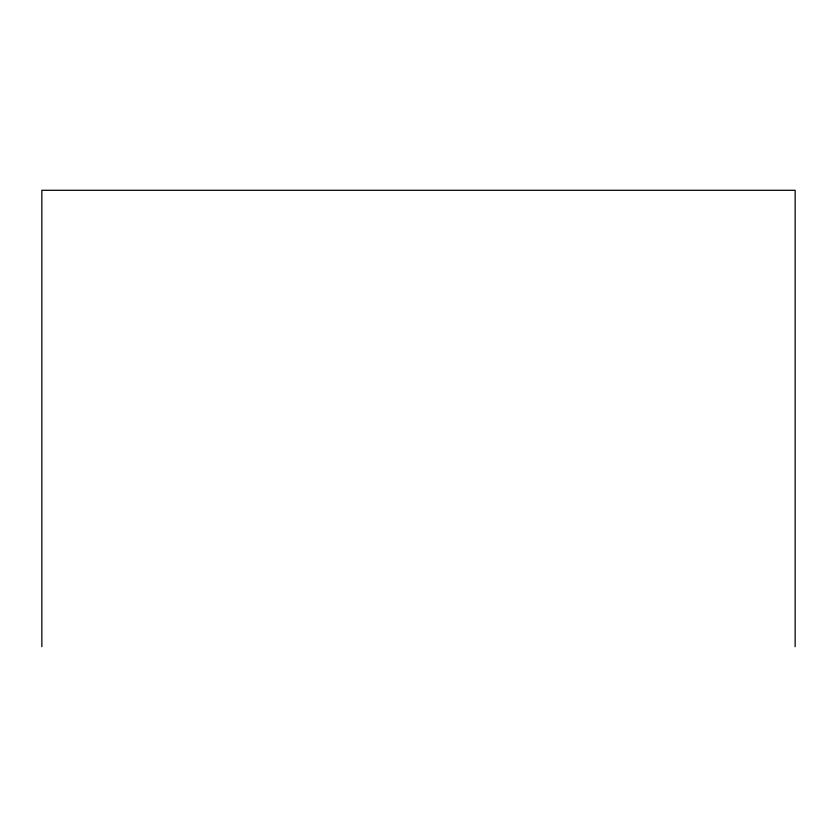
<?xml version="1.0" encoding="UTF-8"?>
<svg xmlns="http://www.w3.org/2000/svg" width="837" height="837" viewBox="0 0 837 837"><rect width="100%" height="100%" fill="white"/><g stroke="black" fill="none" stroke-linecap="round" stroke-linejoin="round"><path stroke-width="1.26" d="M795.15 646.708L795.15 190.292L41.85 190.292L41.85 646.708"/></g></svg>
